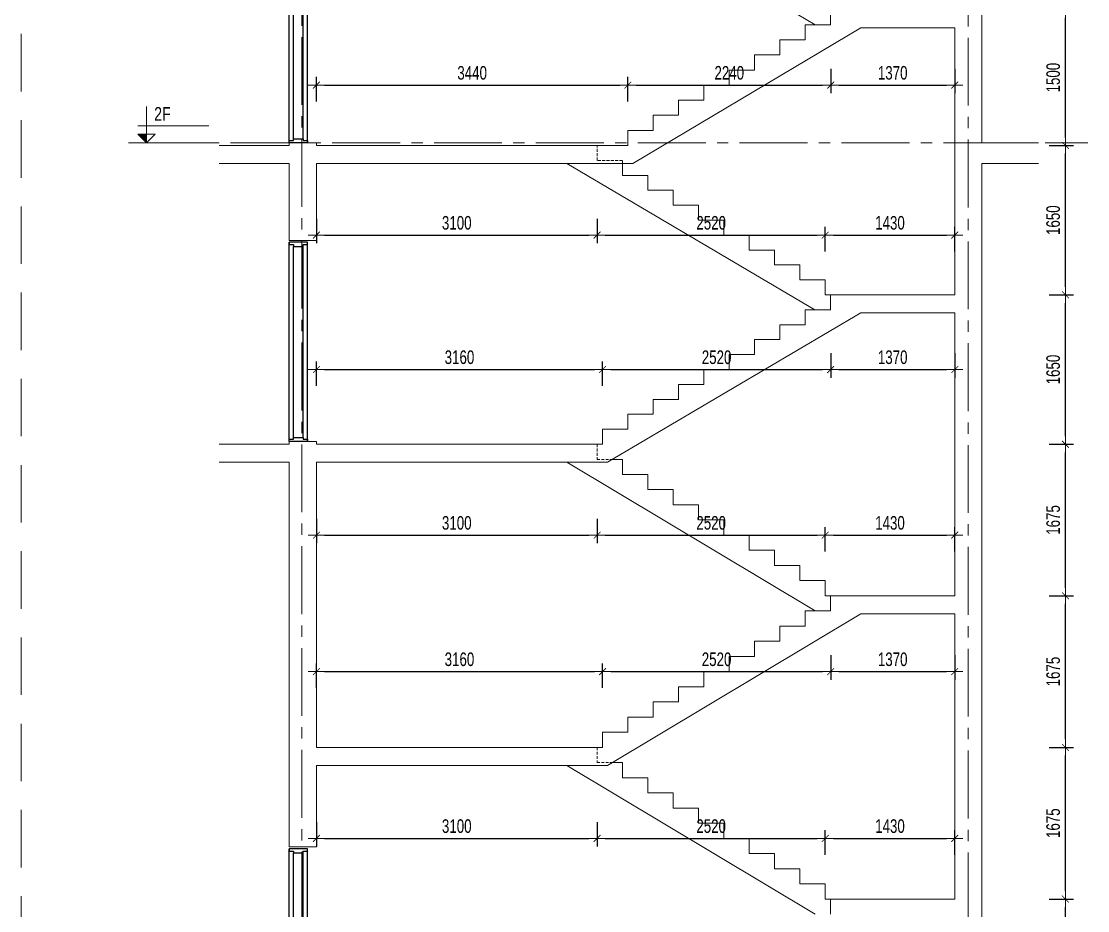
# Model space of a CAD drawing. Header units: millimetres. Extents: x -179076 to 152218, y -28646 to 38481.
# Drawn here: x 24926 to 36704, y -22829 to -13004 of the extents above; entities that cross this region are included whole.
import ezdxf

# ---------------------------------------------------------------- set-up
doc = ezdxf.new("R2010")
doc.units = ezdxf.units.MM
doc.linetypes.add('CENTER2', pattern=[1.125, 0.75, -0.125, 0.125, -0.125])
doc.linetypes.add('HIDDEN2', pattern=[4.7625, 3.175, -1.5875])
doc.layers.get('Defpoints').update_dxf_attribs({"color": 151, "lineweight": 9})
doc.layers.add('A-DOOR', color=4, linetype='Continuous')
doc.layers.add('DOOR', color=4, linetype='Continuous')
for name, color, linetype, lineweight in [('NDC_S_ANNO', 7, 'Continuous', 20), ('NDC_S_AXIS', 5, 'CENTER2', 13), ('NDC_S_CONTINUOUS', 3, 'Continuous', 20), ('NDC_S_DIM', 1, 'Continuous', 15), ('NDC_S_HIDDEN', 8, 'HIDDEN2', 13), ('NDC_S_SLAB', 2, 'Continuous', 20), ('NDC_S_TEXT SYMBOL', 7, 'Continuous', 20), ('NDC_S_VN TEXT', 7, 'Continuous', 20)]:
    doc.layers.add(name, color=color, linetype=linetype, lineweight=lineweight)
doc.styles.add('NDC_ANNO', font='', dxfattribs={"width": 0.8})
doc.styles.add('NDC_DIM', font='', dxfattribs={"width": 0.75})
doc.styles.get('NDC_ANNO').set_extended_font_data('Dotum')
doc.styles.get('NDC_DIM').set_extended_font_data('Dotum')
doc.dimstyles.new('NDC_dim_60', dxfattribs={"dimscale": 60, "dimtxt": 2.5, "dimasz": 1.5, "dimexe": 1.5, "dimexo": 2.5, "dimgap": 1, "dimtad": 1, "dimdec": 0, "dimzin": 0, "dimdsep": 46, "dimtxsty": 'NDC_DIM', "dimblk": 'DIMMARK', "dimcen": 0.09, "dimdle": 1.2, "dimclrd": 1, "dimclre": 1, "dimclrt": 3, "dimadec": 0, "dimazin": 0, "dimtfac": 1, "dimtdec": 0, "dimtix": 1, "dimtofl": 0, "dimtmove": 0, "dimatfit": 3, "dimfxl": 3, "dimfxlon": 1, "dimtolj": 1, "dimtzin": 0, "dimarcsym": 0})

# ---------------------------------------------------------------- blocks, each defined once
blk = doc.blocks.new('X-SECTION-2$0$X-SEC-DOO2')
at = {"layer": 'A-DOOR'}
for p, q in [((41976, 101972), (41976, 104172)), ((42021, 102017), (42021, 104127)), ((42131, 102017), (42131, 104127)), ((42176, 101972), (42176, 104172))]:
    blk.add_line(p, q, dxfattribs=at)
for points in [[(41976, 104172), (41976, 104147), (42021, 104147), (42021, 104127), (42131, 104127), (42131, 104147), (42176, 104147), (42176, 104172)], [(41976, 101972), (41976, 101997), (42021, 101997), (42021, 102017), (42131, 102017), (42131, 101997), (42176, 101997), (42176, 101972)]]:
    blk.add_lwpolyline(points, close=True, dxfattribs=at)
at = {"layer": 'Defpoints'}
blk.add_line((41976, 104192), (42176, 104192), dxfattribs=at)
blk = doc.blocks.new('kata_block_CT')
at = {"layer": 'NDC_S_ANNO'}
blk.add_hatch(color=3, dxfattribs=at).paths.add_polyline_path([(0, 1.6), (-1.61, 1.6), (0, 0)])
at = {"layer": 'NDC_S_ANNO', "ltscale": 50}
h = blk.add_hatch(dxfattribs=at)
h.set_pattern_fill('ANSI31', color=256, scale=1.406, style=0)
h.paths.add_polyline_path([(0, 1.6), (0, 0), (1.61, 1.6)])
for p, q in [((-1.59, 3.14), (11.47, 3.14)), ((11.56, 0), (-1.64, 0))]:
    blk.add_line(p, q, dxfattribs=at)
for points in [[(0, 6.69), (0, 0)], [(0, 0), (-1.61, 1.6), (0, 1.6)], [(0, 0), (1.61, 1.6), (0, 1.6)]]:
    blk.add_lwpolyline(points, dxfattribs=at)
at = {"layer": 'NDC_S_ANNO', "color": 8, "ltscale": 50}
blk.add_lwpolyline([(0, 0), (-1.61, 1.6), (0, 1.6)], dxfattribs=at)
at = {"layer": 'NDC_S_TEXT SYMBOL', "color": 3, "style": 'NDC_ANNO', "width": 0.8}
blk.add_attdef('CT', (1.41, 4.07), '', height=2.5, dxfattribs=at)
blk = doc.blocks.new('DIMMARK')
at = {"layer": 'NDC_S_DIM', "color": 1}
blk.add_line((-1.5, 0), (1, 0), dxfattribs=at)
at = {"layer": 'NDC_S_DIM', "color": 2, "const_width": 0.1}
blk.add_lwpolyline([(-0.42, -0.42), (0.42, 0.42)], dxfattribs=at)
blk = doc.blocks.new('*D779')
at = {"layer": 'Defpoints', "color": 0, "transparency": 16777216}
for p in [(31285, -21026), (28185, -21226), (31285, -22031)]:
    blk.add_point(p, dxfattribs=at)
at = {"layer": 'NDC_S_DIM', "color": 1, "lineweight": -2, "transparency": 16777216}
for p, q in [((28185, -21851), (28185, -22121)), ((31285, -21851), (31285, -22121)), ((28275, -22031), (31195, -22031))]:
    blk.add_line(p, q, dxfattribs=at)
at = {"layer": 'NDC_S_DIM', "color": 1, "lineweight": -2, "transparency": 16777216, "xscale": 90, "yscale": 90, "zscale": 90, "rotation": 180}
blk.add_blockref('DIMMARK', (28185, -22031), dxfattribs=at)
at = {"layer": 'NDC_S_DIM', "color": 1, "lineweight": -2, "transparency": 16777216, "xscale": 90, "yscale": 90, "zscale": 90}
blk.add_blockref('DIMMARK', (31285, -22031), dxfattribs=at)
at = {"layer": 'NDC_S_DIM', "color": 3, "transparency": 16777216, "insert": (29735, -21896), "char_height": 150, "attachment_point": 5, "style": 'NDC_DIM'}
blk.add_mtext('\\A1;3100', dxfattribs=at)
blk = doc.blocks.new('*D780')
at = {"layer": 'Defpoints', "color": 0, "transparency": 16777216}
for p in [(31285, -21026), (33805, -22031), (33805, -22701)]:
    blk.add_point(p, dxfattribs=at)
at = {"layer": 'NDC_S_DIM', "color": 1, "lineweight": -2, "transparency": 16777216}
for p, q in [((31285, -21851), (31285, -22121)), ((33805, -22211), (33805, -21941)), ((31375, -22031), (33715, -22031))]:
    blk.add_line(p, q, dxfattribs=at)
at = {"layer": 'NDC_S_DIM', "color": 1, "lineweight": -2, "transparency": 16777216, "xscale": 90, "yscale": 90, "zscale": 90, "rotation": 180}
blk.add_blockref('DIMMARK', (31285, -22031), dxfattribs=at)
at = {"layer": 'NDC_S_DIM', "color": 1, "lineweight": -2, "transparency": 16777216, "xscale": 90, "yscale": 90, "zscale": 90}
blk.add_blockref('DIMMARK', (33805, -22031), dxfattribs=at)
at = {"layer": 'NDC_S_DIM', "color": 3, "transparency": 16777216, "insert": (32545, -21896), "char_height": 150, "attachment_point": 5, "style": 'NDC_DIM'}
blk.add_mtext('\\A1;2520', dxfattribs=at)
blk = doc.blocks.new('*D781')
at = {"layer": 'Defpoints', "color": 0, "transparency": 16777216}
for p in [(35235, -22031), (33805, -22701), (35235, -22701)]:
    blk.add_point(p, dxfattribs=at)
at = {"layer": 'NDC_S_DIM', "color": 1, "lineweight": -2, "transparency": 16777216}
for p, q in [((33805, -22211), (33805, -21941)), ((35235, -22211), (35235, -21941)), ((33895, -22031), (35145, -22031))]:
    blk.add_line(p, q, dxfattribs=at)
at = {"layer": 'NDC_S_DIM', "color": 1, "lineweight": -2, "transparency": 16777216, "xscale": 90, "yscale": 90, "zscale": 90, "rotation": 180}
blk.add_blockref('DIMMARK', (33805, -22031), dxfattribs=at)
at = {"layer": 'NDC_S_DIM', "color": 1, "lineweight": -2, "transparency": 16777216, "xscale": 90, "yscale": 90, "zscale": 90}
blk.add_blockref('DIMMARK', (35235, -22031), dxfattribs=at)
at = {"layer": 'NDC_S_DIM', "color": 3, "transparency": 16777216, "insert": (34520, -21896), "char_height": 150, "attachment_point": 5, "style": 'NDC_DIM'}
blk.add_mtext('\\A1;1430', dxfattribs=at)
blk = doc.blocks.new('*D782')
at = {"layer": 'Defpoints', "color": 0, "transparency": 16777216}
for p in [(31345, -20188), (28185, -21026), (31345, -21026)]:
    blk.add_point(p, dxfattribs=at)
at = {"layer": 'NDC_S_DIM', "color": 1, "lineweight": -2, "transparency": 16777216}
for p, q in [((28185, -20368), (28185, -20098)), ((31345, -20368), (31345, -20098)), ((28275, -20188), (31255, -20188))]:
    blk.add_line(p, q, dxfattribs=at)
at = {"layer": 'NDC_S_DIM', "color": 1, "lineweight": -2, "transparency": 16777216, "xscale": 90, "yscale": 90, "zscale": 90, "rotation": 180}
blk.add_blockref('DIMMARK', (28185, -20188), dxfattribs=at)
at = {"layer": 'NDC_S_DIM', "color": 1, "lineweight": -2, "transparency": 16777216, "xscale": 90, "yscale": 90, "zscale": 90}
blk.add_blockref('DIMMARK', (31345, -20188), dxfattribs=at)
at = {"layer": 'NDC_S_DIM', "color": 3, "transparency": 16777216, "insert": (29765, -20053), "char_height": 150, "attachment_point": 5, "style": 'NDC_DIM'}
blk.add_mtext('\\A1;3160', dxfattribs=at)
blk = doc.blocks.new('*D783')
at = {"layer": 'Defpoints', "color": 0, "transparency": 16777216}
for p in [(33865, -19518), (33865, -20188), (31345, -21026)]:
    blk.add_point(p, dxfattribs=at)
at = {"layer": 'NDC_S_DIM', "color": 1, "lineweight": -2, "transparency": 16777216}
for p, q in [((33865, -20008), (33865, -20278)), ((31345, -20368), (31345, -20098)), ((31435, -20188), (33775, -20188))]:
    blk.add_line(p, q, dxfattribs=at)
at = {"layer": 'NDC_S_DIM', "color": 1, "lineweight": -2, "transparency": 16777216, "xscale": 90, "yscale": 90, "zscale": 90, "rotation": 180}
blk.add_blockref('DIMMARK', (31345, -20188), dxfattribs=at)
at = {"layer": 'NDC_S_DIM', "color": 1, "lineweight": -2, "transparency": 16777216, "xscale": 90, "yscale": 90, "zscale": 90}
blk.add_blockref('DIMMARK', (33865, -20188), dxfattribs=at)
at = {"layer": 'NDC_S_DIM', "color": 3, "transparency": 16777216, "insert": (32605, -20053), "char_height": 150, "attachment_point": 5, "style": 'NDC_DIM'}
blk.add_mtext('\\A1;2520', dxfattribs=at)
blk = doc.blocks.new('*D784')
at = {"layer": 'Defpoints', "color": 0, "transparency": 16777216}
for p in [(33865, -19518), (35235, -19551), (35235, -20188)]:
    blk.add_point(p, dxfattribs=at)
at = {"layer": 'NDC_S_DIM', "color": 1, "lineweight": -2, "transparency": 16777216}
for p, q in [((33865, -20008), (33865, -20278)), ((35235, -20008), (35235, -20278)), ((33955, -20188), (35145, -20188))]:
    blk.add_line(p, q, dxfattribs=at)
at = {"layer": 'NDC_S_DIM', "color": 1, "lineweight": -2, "transparency": 16777216, "xscale": 90, "yscale": 90, "zscale": 90, "rotation": 180}
blk.add_blockref('DIMMARK', (33865, -20188), dxfattribs=at)
at = {"layer": 'NDC_S_DIM', "color": 1, "lineweight": -2, "transparency": 16777216, "xscale": 90, "yscale": 90, "zscale": 90}
blk.add_blockref('DIMMARK', (35235, -20188), dxfattribs=at)
at = {"layer": 'NDC_S_DIM', "color": 3, "transparency": 16777216, "insert": (34550, -20053), "char_height": 150, "attachment_point": 5, "style": 'NDC_DIM'}
blk.add_mtext('\\A1;1370', dxfattribs=at)
blk = doc.blocks.new('*D785')
at = {"layer": 'Defpoints', "color": 0, "transparency": 16777216}
for p in [(28185, -17676), (31285, -17676), (31285, -18681)]:
    blk.add_point(p, dxfattribs=at)
at = {"layer": 'NDC_S_DIM', "color": 1, "lineweight": -2, "transparency": 16777216}
for p, q in [((28185, -18501), (28185, -18771)), ((31285, -18501), (31285, -18771)), ((28275, -18681), (31195, -18681))]:
    blk.add_line(p, q, dxfattribs=at)
at = {"layer": 'NDC_S_DIM', "color": 1, "lineweight": -2, "transparency": 16777216, "xscale": 90, "yscale": 90, "zscale": 90, "rotation": 180}
blk.add_blockref('DIMMARK', (28185, -18681), dxfattribs=at)
at = {"layer": 'NDC_S_DIM', "color": 1, "lineweight": -2, "transparency": 16777216, "xscale": 90, "yscale": 90, "zscale": 90}
blk.add_blockref('DIMMARK', (31285, -18681), dxfattribs=at)
at = {"layer": 'NDC_S_DIM', "color": 3, "transparency": 16777216, "insert": (29735, -18546), "char_height": 150, "attachment_point": 5, "style": 'NDC_DIM'}
blk.add_mtext('\\A1;3100', dxfattribs=at)
blk = doc.blocks.new('*D786')
at = {"layer": 'Defpoints', "color": 0, "transparency": 16777216}
for p in [(31285, -17676), (33805, -18681), (33805, -19183)]:
    blk.add_point(p, dxfattribs=at)
at = {"layer": 'NDC_S_DIM', "color": 1, "lineweight": -2, "transparency": 16777216}
for p, q in [((31285, -18501), (31285, -18771)), ((33805, -18861), (33805, -18591)), ((31375, -18681), (33715, -18681))]:
    blk.add_line(p, q, dxfattribs=at)
at = {"layer": 'NDC_S_DIM', "color": 1, "lineweight": -2, "transparency": 16777216, "xscale": 90, "yscale": 90, "zscale": 90, "rotation": 180}
blk.add_blockref('DIMMARK', (31285, -18681), dxfattribs=at)
at = {"layer": 'NDC_S_DIM', "color": 1, "lineweight": -2, "transparency": 16777216, "xscale": 90, "yscale": 90, "zscale": 90}
blk.add_blockref('DIMMARK', (33805, -18681), dxfattribs=at)
at = {"layer": 'NDC_S_DIM', "color": 3, "transparency": 16777216, "insert": (32545, -18546), "char_height": 150, "attachment_point": 5, "style": 'NDC_DIM'}
blk.add_mtext('\\A1;2520', dxfattribs=at)
blk = doc.blocks.new('*D787')
at = {"layer": 'Defpoints', "color": 0, "transparency": 16777216}
for p in [(35235, -18681), (33805, -19183), (35235, -19351)]:
    blk.add_point(p, dxfattribs=at)
at = {"layer": 'NDC_S_DIM', "color": 1, "lineweight": -2, "transparency": 16777216}
for p, q in [((33805, -18861), (33805, -18591)), ((35235, -18861), (35235, -18591)), ((33895, -18681), (35145, -18681))]:
    blk.add_line(p, q, dxfattribs=at)
at = {"layer": 'NDC_S_DIM', "color": 1, "lineweight": -2, "transparency": 16777216, "xscale": 90, "yscale": 90, "zscale": 90, "rotation": 180}
blk.add_blockref('DIMMARK', (33805, -18681), dxfattribs=at)
at = {"layer": 'NDC_S_DIM', "color": 1, "lineweight": -2, "transparency": 16777216, "xscale": 90, "yscale": 90, "zscale": 90}
blk.add_blockref('DIMMARK', (35235, -18681), dxfattribs=at)
at = {"layer": 'NDC_S_DIM', "color": 3, "transparency": 16777216, "insert": (34520, -18546), "char_height": 150, "attachment_point": 5, "style": 'NDC_DIM'}
blk.add_mtext('\\A1;1430', dxfattribs=at)
blk = doc.blocks.new('*D788')
at = {"layer": 'Defpoints', "color": 0, "transparency": 16777216}
for p in [(31345, -16851), (31345, -17511), (28185, -17676)]:
    blk.add_point(p, dxfattribs=at)
at = {"layer": 'NDC_S_DIM', "color": 1, "lineweight": -2, "transparency": 16777216}
for p, q in [((28185, -17031), (28185, -16761)), ((31345, -17031), (31345, -16761)), ((28275, -16851), (31255, -16851))]:
    blk.add_line(p, q, dxfattribs=at)
at = {"layer": 'NDC_S_DIM', "color": 1, "lineweight": -2, "transparency": 16777216, "xscale": 90, "yscale": 90, "zscale": 90, "rotation": 180}
blk.add_blockref('DIMMARK', (28185, -16851), dxfattribs=at)
at = {"layer": 'NDC_S_DIM', "color": 1, "lineweight": -2, "transparency": 16777216, "xscale": 90, "yscale": 90, "zscale": 90}
blk.add_blockref('DIMMARK', (31345, -16851), dxfattribs=at)
at = {"layer": 'NDC_S_DIM', "color": 3, "transparency": 16777216, "insert": (29765, -16716), "char_height": 150, "attachment_point": 5, "style": 'NDC_DIM'}
blk.add_mtext('\\A1;3160', dxfattribs=at)
blk = doc.blocks.new('*D789')
at = {"layer": 'Defpoints', "color": 0, "transparency": 16777216}
for p in [(33865, -16191), (33865, -16851), (31345, -17511)]:
    blk.add_point(p, dxfattribs=at)
at = {"layer": 'NDC_S_DIM', "color": 1, "lineweight": -2, "transparency": 16777216}
for p, q in [((33865, -16671), (33865, -16941)), ((31345, -17031), (31345, -16761)), ((31435, -16851), (33775, -16851))]:
    blk.add_line(p, q, dxfattribs=at)
at = {"layer": 'NDC_S_DIM', "color": 1, "lineweight": -2, "transparency": 16777216, "xscale": 90, "yscale": 90, "zscale": 90, "rotation": 180}
blk.add_blockref('DIMMARK', (31345, -16851), dxfattribs=at)
at = {"layer": 'NDC_S_DIM', "color": 1, "lineweight": -2, "transparency": 16777216, "xscale": 90, "yscale": 90, "zscale": 90}
blk.add_blockref('DIMMARK', (33865, -16851), dxfattribs=at)
at = {"layer": 'NDC_S_DIM', "color": 3, "transparency": 16777216, "insert": (32605, -16716), "char_height": 150, "attachment_point": 5, "style": 'NDC_DIM'}
blk.add_mtext('\\A1;2520', dxfattribs=at)
blk = doc.blocks.new('*D790')
at = {"layer": 'Defpoints', "color": 0, "transparency": 16777216}
for p in [(33865, -16191), (35235, -16226), (35235, -16851)]:
    blk.add_point(p, dxfattribs=at)
at = {"layer": 'NDC_S_DIM', "color": 1, "lineweight": -2, "transparency": 16777216}
for p, q in [((33865, -16671), (33865, -16941)), ((35235, -16671), (35235, -16941)), ((33955, -16851), (35145, -16851))]:
    blk.add_line(p, q, dxfattribs=at)
at = {"layer": 'NDC_S_DIM', "color": 1, "lineweight": -2, "transparency": 16777216, "xscale": 90, "yscale": 90, "zscale": 90, "rotation": 180}
blk.add_blockref('DIMMARK', (33865, -16851), dxfattribs=at)
at = {"layer": 'NDC_S_DIM', "color": 1, "lineweight": -2, "transparency": 16777216, "xscale": 90, "yscale": 90, "zscale": 90}
blk.add_blockref('DIMMARK', (35235, -16851), dxfattribs=at)
at = {"layer": 'NDC_S_DIM', "color": 3, "transparency": 16777216, "insert": (34550, -16716), "char_height": 150, "attachment_point": 5, "style": 'NDC_DIM'}
blk.add_mtext('\\A1;1370', dxfattribs=at)
blk = doc.blocks.new('*D791')
at = {"layer": 'Defpoints', "color": 0, "transparency": 16777216}
for p in [(31285, -14376), (28185, -14576), (31285, -15366)]:
    blk.add_point(p, dxfattribs=at)
at = {"layer": 'NDC_S_DIM', "color": 1, "lineweight": -2, "transparency": 16777216}
for p, q in [((28185, -15186), (28185, -15456)), ((31285, -15186), (31285, -15456)), ((28275, -15366), (31195, -15366))]:
    blk.add_line(p, q, dxfattribs=at)
at = {"layer": 'NDC_S_DIM', "color": 1, "lineweight": -2, "transparency": 16777216, "xscale": 90, "yscale": 90, "zscale": 90, "rotation": 180}
blk.add_blockref('DIMMARK', (28185, -15366), dxfattribs=at)
at = {"layer": 'NDC_S_DIM', "color": 1, "lineweight": -2, "transparency": 16777216, "xscale": 90, "yscale": 90, "zscale": 90}
blk.add_blockref('DIMMARK', (31285, -15366), dxfattribs=at)
at = {"layer": 'NDC_S_DIM', "color": 3, "transparency": 16777216, "insert": (29735, -15231), "char_height": 150, "attachment_point": 5, "style": 'NDC_DIM'}
blk.add_mtext('\\A1;3100', dxfattribs=at)
blk = doc.blocks.new('*D792')
at = {"layer": 'Defpoints', "color": 0, "transparency": 16777216}
for p in [(31285, -14376), (33805, -15366), (33805, -15861)]:
    blk.add_point(p, dxfattribs=at)
at = {"layer": 'NDC_S_DIM', "color": 1, "lineweight": -2, "transparency": 16777216}
for p, q in [((31285, -15186), (31285, -15456)), ((33805, -15546), (33805, -15276)), ((31375, -15366), (33715, -15366))]:
    blk.add_line(p, q, dxfattribs=at)
at = {"layer": 'NDC_S_DIM', "color": 1, "lineweight": -2, "transparency": 16777216, "xscale": 90, "yscale": 90, "zscale": 90, "rotation": 180}
blk.add_blockref('DIMMARK', (31285, -15366), dxfattribs=at)
at = {"layer": 'NDC_S_DIM', "color": 1, "lineweight": -2, "transparency": 16777216, "xscale": 90, "yscale": 90, "zscale": 90}
blk.add_blockref('DIMMARK', (33805, -15366), dxfattribs=at)
at = {"layer": 'NDC_S_DIM', "color": 3, "transparency": 16777216, "insert": (32545, -15231), "char_height": 150, "attachment_point": 5, "style": 'NDC_DIM'}
blk.add_mtext('\\A1;2520', dxfattribs=at)
blk = doc.blocks.new('*D793')
at = {"layer": 'Defpoints', "color": 0, "transparency": 16777216}
for p in [(35235, -15366), (33805, -15861), (35235, -16026)]:
    blk.add_point(p, dxfattribs=at)
at = {"layer": 'NDC_S_DIM', "color": 1, "lineweight": -2, "transparency": 16777216}
for p, q in [((33805, -15546), (33805, -15276)), ((35235, -15546), (35235, -15276)), ((33895, -15366), (35145, -15366))]:
    blk.add_line(p, q, dxfattribs=at)
at = {"layer": 'NDC_S_DIM', "color": 1, "lineweight": -2, "transparency": 16777216, "xscale": 90, "yscale": 90, "zscale": 90, "rotation": 180}
blk.add_blockref('DIMMARK', (33805, -15366), dxfattribs=at)
at = {"layer": 'NDC_S_DIM', "color": 1, "lineweight": -2, "transparency": 16777216, "xscale": 90, "yscale": 90, "zscale": 90}
blk.add_blockref('DIMMARK', (35235, -15366), dxfattribs=at)
at = {"layer": 'NDC_S_DIM', "color": 3, "transparency": 16777216, "insert": (34520, -15231), "char_height": 150, "attachment_point": 5, "style": 'NDC_DIM'}
blk.add_mtext('\\A1;1430', dxfattribs=at)
blk = doc.blocks.new('*D794')
at = {"layer": 'Defpoints', "color": 0, "transparency": 16777216}
for p in [(31625, -13709), (28185, -14376), (31625, -14376)]:
    blk.add_point(p, dxfattribs=at)
at = {"layer": 'NDC_S_DIM', "color": 1, "lineweight": -2, "transparency": 16777216}
for p, q in [((28185, -13889), (28185, -13619)), ((31625, -13889), (31625, -13619)), ((28275, -13709), (31535, -13709))]:
    blk.add_line(p, q, dxfattribs=at)
at = {"layer": 'NDC_S_DIM', "color": 1, "lineweight": -2, "transparency": 16777216, "xscale": 90, "yscale": 90, "zscale": 90, "rotation": 180}
blk.add_blockref('DIMMARK', (28185, -13709), dxfattribs=at)
at = {"layer": 'NDC_S_DIM', "color": 1, "lineweight": -2, "transparency": 16777216, "xscale": 90, "yscale": 90, "zscale": 90}
blk.add_blockref('DIMMARK', (31625, -13709), dxfattribs=at)
at = {"layer": 'NDC_S_DIM', "color": 3, "transparency": 16777216, "insert": (29905, -13574), "char_height": 150, "attachment_point": 5, "style": 'NDC_DIM'}
blk.add_mtext('\\A1;3440', dxfattribs=at)
blk = doc.blocks.new('*D795')
at = {"layer": 'Defpoints', "color": 0, "transparency": 16777216}
for p in [(33865, -13042), (33865, -13709), (31625, -14376)]:
    blk.add_point(p, dxfattribs=at)
at = {"layer": 'NDC_S_DIM', "color": 1, "lineweight": -2, "transparency": 16777216}
for p, q in [((33865, -13529), (33865, -13799)), ((31625, -13889), (31625, -13619)), ((31715, -13709), (33775, -13709))]:
    blk.add_line(p, q, dxfattribs=at)
at = {"layer": 'NDC_S_DIM', "color": 1, "lineweight": -2, "transparency": 16777216, "xscale": 90, "yscale": 90, "zscale": 90, "rotation": 180}
blk.add_blockref('DIMMARK', (31625, -13709), dxfattribs=at)
at = {"layer": 'NDC_S_DIM', "color": 1, "lineweight": -2, "transparency": 16777216, "xscale": 90, "yscale": 90, "zscale": 90}
blk.add_blockref('DIMMARK', (33865, -13709), dxfattribs=at)
at = {"layer": 'NDC_S_DIM', "color": 3, "transparency": 16777216, "insert": (32745, -13574), "char_height": 150, "attachment_point": 5, "style": 'NDC_DIM'}
blk.add_mtext('\\A1;2240', dxfattribs=at)
blk = doc.blocks.new('*D796')
at = {"layer": 'Defpoints', "color": 0, "transparency": 16777216}
for p in [(33865, -13042), (35235, -13076), (35235, -13709)]:
    blk.add_point(p, dxfattribs=at)
at = {"layer": 'NDC_S_DIM', "color": 1, "lineweight": -2, "transparency": 16777216}
for p, q in [((33865, -13529), (33865, -13799)), ((35235, -13529), (35235, -13799)), ((33955, -13709), (35145, -13709))]:
    blk.add_line(p, q, dxfattribs=at)
at = {"layer": 'NDC_S_DIM', "color": 1, "lineweight": -2, "transparency": 16777216, "xscale": 90, "yscale": 90, "zscale": 90, "rotation": 180}
blk.add_blockref('DIMMARK', (33865, -13709), dxfattribs=at)
at = {"layer": 'NDC_S_DIM', "color": 1, "lineweight": -2, "transparency": 16777216, "xscale": 90, "yscale": 90, "zscale": 90}
blk.add_blockref('DIMMARK', (35235, -13709), dxfattribs=at)
at = {"layer": 'NDC_S_DIM', "color": 3, "transparency": 16777216, "insert": (34550, -13574), "char_height": 150, "attachment_point": 5, "style": 'NDC_DIM'}
blk.add_mtext('\\A1;1370', dxfattribs=at)
blk = doc.blocks.new('*D1199')
at = {"layer": 'Defpoints', "color": 0, "transparency": 16777216}
for p in [(33805, -22701), (36458, -22701), (35235, -24376)]:
    blk.add_point(p, dxfattribs=at)
at = {"layer": 'NDC_S_DIM', "color": 1, "lineweight": -2, "transparency": 16777216}
for p, q in [((36278, -22701), (36548, -22701)), ((36458, -24286), (36458, -22791)), ((36278, -24376), (36548, -24376))]:
    blk.add_line(p, q, dxfattribs=at)
at = {"layer": 'NDC_S_DIM', "color": 1, "lineweight": -2, "transparency": 16777216, "xscale": 90, "yscale": 90, "zscale": 90}
for p, rotation in [((36458, -22701), 90), ((36458, -24376), 270)]:
    blk.add_blockref('DIMMARK', p, dxfattribs=dict(at, rotation=rotation))
at = {"layer": 'NDC_S_DIM', "color": 3, "transparency": 16777216, "insert": (36323, -23538), "char_height": 150, "attachment_point": 5, "rotation": 90, "style": 'NDC_DIM'}
blk.add_mtext('\\A1;1675', dxfattribs=at)
blk = doc.blocks.new('*D1200')
at = {"layer": 'Defpoints', "color": 0, "transparency": 16777216}
for p in [(31345, -21026), (36458, -21026), (33805, -22701)]:
    blk.add_point(p, dxfattribs=at)
at = {"layer": 'NDC_S_DIM', "color": 1, "lineweight": -2, "transparency": 16777216}
for p, q in [((36278, -21026), (36548, -21026)), ((36458, -22611), (36458, -21116)), ((36278, -22701), (36548, -22701))]:
    blk.add_line(p, q, dxfattribs=at)
at = {"layer": 'NDC_S_DIM', "color": 1, "lineweight": -2, "transparency": 16777216, "xscale": 90, "yscale": 90, "zscale": 90}
for p, rotation in [((36458, -21026), 90), ((36458, -22701), 270)]:
    blk.add_blockref('DIMMARK', p, dxfattribs=dict(at, rotation=rotation))
at = {"layer": 'NDC_S_DIM', "color": 3, "transparency": 16777216, "insert": (36323, -21863), "char_height": 150, "attachment_point": 5, "rotation": 90, "style": 'NDC_DIM'}
blk.add_mtext('\\A1;1675', dxfattribs=at)
blk = doc.blocks.new('*D1201')
at = {"layer": 'Defpoints', "color": 0, "transparency": 16777216}
for p in [(33805, -19351), (36458, -19351), (31345, -21026)]:
    blk.add_point(p, dxfattribs=at)
at = {"layer": 'NDC_S_DIM', "color": 1, "lineweight": -2, "transparency": 16777216}
for p, q in [((36278, -19351), (36548, -19351)), ((36458, -20936), (36458, -19441)), ((36278, -21026), (36548, -21026))]:
    blk.add_line(p, q, dxfattribs=at)
at = {"layer": 'NDC_S_DIM', "color": 1, "lineweight": -2, "transparency": 16777216, "xscale": 90, "yscale": 90, "zscale": 90}
for p, rotation in [((36458, -19351), 90), ((36458, -21026), 270)]:
    blk.add_blockref('DIMMARK', p, dxfattribs=dict(at, rotation=rotation))
at = {"layer": 'NDC_S_DIM', "color": 3, "transparency": 16777216, "insert": (36323, -20188), "char_height": 150, "attachment_point": 5, "rotation": 90, "style": 'NDC_DIM'}
blk.add_mtext('\\A1;1675', dxfattribs=at)
blk = doc.blocks.new('*D1202')
at = {"layer": 'Defpoints', "color": 0, "transparency": 16777216}
for p in [(31345, -17676), (36458, -17676), (33805, -19351)]:
    blk.add_point(p, dxfattribs=at)
at = {"layer": 'NDC_S_DIM', "color": 1, "lineweight": -2, "transparency": 16777216}
for p, q in [((36278, -17676), (36548, -17676)), ((36458, -19261), (36458, -17766)), ((36278, -19351), (36548, -19351))]:
    blk.add_line(p, q, dxfattribs=at)
at = {"layer": 'NDC_S_DIM', "color": 1, "lineweight": -2, "transparency": 16777216, "xscale": 90, "yscale": 90, "zscale": 90}
for p, rotation in [((36458, -17676), 90), ((36458, -19351), 270)]:
    blk.add_blockref('DIMMARK', p, dxfattribs=dict(at, rotation=rotation))
at = {"layer": 'NDC_S_DIM', "color": 3, "transparency": 16777216, "insert": (36323, -18513), "char_height": 150, "attachment_point": 5, "rotation": 90, "style": 'NDC_DIM'}
blk.add_mtext('\\A1;1675', dxfattribs=at)
blk = doc.blocks.new('*D1203')
at = {"layer": 'Defpoints', "color": 0, "transparency": 16777216}
for p in [(33805, -16026), (36458, -16026), (31345, -17676)]:
    blk.add_point(p, dxfattribs=at)
at = {"layer": 'NDC_S_DIM', "color": 1, "lineweight": -2, "transparency": 16777216}
for p, q in [((36278, -16026), (36548, -16026)), ((36458, -17586), (36458, -16116)), ((36278, -17676), (36548, -17676))]:
    blk.add_line(p, q, dxfattribs=at)
at = {"layer": 'NDC_S_DIM', "color": 1, "lineweight": -2, "transparency": 16777216, "xscale": 90, "yscale": 90, "zscale": 90}
for p, rotation in [((36458, -16026), 90), ((36458, -17676), 270)]:
    blk.add_blockref('DIMMARK', p, dxfattribs=dict(at, rotation=rotation))
at = {"layer": 'NDC_S_DIM', "color": 3, "transparency": 16777216, "insert": (36323, -16851), "char_height": 150, "attachment_point": 5, "rotation": 90, "style": 'NDC_DIM'}
blk.add_mtext('\\A1;1650', dxfattribs=at)
blk = doc.blocks.new('*D1204')
at = {"layer": 'Defpoints', "color": 0, "transparency": 16777216}
for p in [(31625, -14376), (36458, -14376), (33805, -16026)]:
    blk.add_point(p, dxfattribs=at)
at = {"layer": 'NDC_S_DIM', "color": 1, "lineweight": -2, "transparency": 16777216}
for p, q in [((36278, -14376), (36548, -14376)), ((36458, -15936), (36458, -14466)), ((36278, -16026), (36548, -16026))]:
    blk.add_line(p, q, dxfattribs=at)
at = {"layer": 'NDC_S_DIM', "color": 1, "lineweight": -2, "transparency": 16777216, "xscale": 90, "yscale": 90, "zscale": 90}
for p, rotation in [((36458, -14376), 90), ((36458, -16026), 270)]:
    blk.add_blockref('DIMMARK', p, dxfattribs=dict(at, rotation=rotation))
at = {"layer": 'NDC_S_DIM', "color": 3, "transparency": 16777216, "insert": (36323, -15201), "char_height": 150, "attachment_point": 5, "rotation": 90, "style": 'NDC_DIM'}
blk.add_mtext('\\A1;1650', dxfattribs=at)
blk = doc.blocks.new('*D1205')
at = {"layer": 'Defpoints', "color": 0, "transparency": 16777216}
for p in [(33805, -12876), (36458, -12876), (31625, -14376)]:
    blk.add_point(p, dxfattribs=at)
at = {"layer": 'NDC_S_DIM', "color": 1, "lineweight": -2, "transparency": 16777216}
for p, q in [((36278, -12876), (36548, -12876)), ((36458, -14286), (36458, -12966)), ((36278, -14376), (36548, -14376))]:
    blk.add_line(p, q, dxfattribs=at)
at = {"layer": 'NDC_S_DIM', "color": 1, "lineweight": -2, "transparency": 16777216, "xscale": 90, "yscale": 90, "zscale": 90}
for p, rotation in [((36458, -12876), 90), ((36458, -14376), 270)]:
    blk.add_blockref('DIMMARK', p, dxfattribs=dict(at, rotation=rotation))
at = {"layer": 'NDC_S_DIM', "color": 3, "transparency": 16777216, "insert": (36323, -13626), "char_height": 150, "attachment_point": 5, "rotation": 90, "style": 'NDC_DIM'}
blk.add_mtext('\\A1;1500', dxfattribs=at)

msp = doc.modelspace()

# ---------------------------------------------------------------- linework, layer by layer
at = {"layer": 'NDC_S_AXIS', "ltscale": 1000}
for p, q in [((28024.7, 4822.3), (28024.7, -26653.5)), ((35384.6, 4814.4), (35384.6, -26653.5))]:
    msp.add_line(p, q, dxfattribs=at)
msp.add_lwpolyline([(26109.6, -14345.7), (36703.6, -14345.7)], dxfattribs=at)
at = {"layer": 'NDC_S_CONTINUOUS'}
for p, q in [((31229.6, -11575.7), (33693.6, -13042.4)), ((33690.7, -16190.7), (30950.1, -14575.7)), ((33695, -19518.2), (30949.4, -17875.7)), ((33695, -22868.2), (30949.4, -21225.7))]:
    msp.add_line(p, q, dxfattribs=at)
for points in [[(33864.6, -16025.7), (33804.6, -16025.7), (33804.6, -15860.7), (33524.6, -15860.7), (33524.6, -15695.7), (33244.6, -15695.7), (33244.6, -15530.7), (32964.6, -15530.7), (32964.6, -15365.7), (32684.6, -15365.7), (32684.6, -15200.7), (32404.6, -15200.7), (32404.6, -15035.7), (32124.6, -15035.7), (32124.6, -14870.7), (31844.6, -14870.7), (31844.6, -14705.7), (31564.6, -14705.7), (31564.6, -14575.7)], [(33864.6, -19350.7), (33804.6, -19350.7), (33804.6, -19183.2), (33524.6, -19183.2), (33524.6, -19015.7), (33244.6, -19015.7), (33244.6, -18848.2), (32964.6, -18848.2), (32964.6, -18680.7), (32684.6, -18680.7), (32684.6, -18513.2), (32404.6, -18513.2), (32404.6, -18345.7), (32124.6, -18345.7), (32124.6, -18178.2), (31844.6, -18178.2), (31844.6, -18010.7), (31564.6, -18010.7), (31564.6, -17843.2), (31454.3, -17843.2)], [(33864.6, -22700.7), (33804.6, -22700.7), (33804.6, -22533.2), (33524.6, -22533.2), (33524.6, -22365.7), (33244.6, -22365.7), (33244.6, -22198.2), (32964.6, -22198.2), (32964.6, -22030.7), (32684.6, -22030.7), (32684.6, -21863.2), (32404.6, -21863.2), (32404.6, -21695.7), (32124.6, -21695.7), (32124.6, -21528.2), (31844.6, -21528.2), (31844.6, -21360.7), (31564.6, -21360.7), (31564.6, -21193.2), (31454.2, -21193.2)]]:
    msp.add_lwpolyline(points, dxfattribs=at)
at = {"layer": 'NDC_S_HIDDEN', "ltscale": 200}
msp.add_line((24925.6, 4953.6), (24925.6, -28646.4), dxfattribs=at)
at = {"layer": 'NDC_S_HIDDEN', "ltscale": 10}
for points in [[(31564.6, -14575.7), (31564.6, -14540.7), (31284.6, -14540.7), (31284.6, -14375.7)], [(31284.6, -17675.7), (31284.6, -17843.2), (31454.3, -17843.2)], [(31004.6, -21025.7), (31284.6, -21025.7), (31284.6, -21193.2), (31455.6, -21193.2)]]:
    msp.add_lwpolyline(points, dxfattribs=at)
at = {"layer": 'NDC_S_SLAB'}
for p, q in [((35534.6, -8745.7), (35534.6, -14345.7)), ((31679.6, -14575.7), (34199.6, -13075.7)), ((34199.6, -13075.7), (35234.6, -13075.7)), ((27884.6, -14345.7), (28184.6, -14345.7)), ((28184.6, -14345.7), (28184.6, -14375.7)), ((27109.6, -14575.7), (27884.6, -14575.7)), ((28184.6, -14575.7), (31679.6, -14575.7)), ((36160.1, -14575.7), (35534.6, -14575.7)), ((35534.6, -14575.7), (35534.6, -24345.7)), ((27109.6, -17675.7), (27884.6, -17675.7)), ((28184.6, -17675.7), (31344.6, -17675.7)), ((27109.6, -17875.7), (27884.6, -17875.7)), ((28184.6, -17875.7), (31399.2, -17875.7)), ((28184.6, -17875.7), (28184.6, -21025.7)), ((28184.6, -21025.7), (31344.6, -21025.7))]:
    msp.add_line(p, q, dxfattribs=at)
for points in [[(35234.6, -12875.7), (33864.6, -12875.7), (33864.6, -13042.4), (33584.6, -13042.4), (33584.6, -13209), (33304.6, -13209), (33304.6, -13375.7), (33024.6, -13375.7), (33024.6, -13542.4), (32744.6, -13542.4), (32744.6, -13709), (32464.6, -13709), (32464.6, -13875.7), (32184.6, -13875.7), (32184.6, -14042.4), (31904.6, -14042.4), (31904.6, -14209), (31624.6, -14209), (31624.6, -14375.7), (28184.6, -14375.7)], [(31344.6, -17675.7), (31344.6, -17510.7), (31624.6, -17510.7), (31624.6, -17345.7), (31904.6, -17345.7), (31904.6, -17180.7), (32184.6, -17180.7), (32184.6, -17015.7), (32464.6, -17015.7), (32464.6, -16850.7), (32744.6, -16850.7), (32744.6, -16685.7), (33024.6, -16685.7), (33024.6, -16520.7), (33304.6, -16520.7), (33304.6, -16355.7), (33584.6, -16355.7), (33584.6, -16190.7), (33864.6, -16190.7), (33864.6, -16025.7), (35234.6, -16025.7), (35234.6, -13075.7)], [(27884.6, -14375.7), (27884.6, -14345.7)], [(36160.1, -14345.7), (35534.6, -14345.7)], [(27884.6, -14375.7), (27109.6, -14375.7)], [(28184.6, -14575.7), (28184.6, -15425.7), (27884.6, -15425.7), (27884.6, -14575.7)], [(31399.2, -17875.7), (34199.2, -16225.7), (35234.6, -16225.7), (35234.6, -19350.7), (33864.6, -19350.7), (33864.6, -19518.2), (33584.6, -19518.2), (33584.6, -19685.7), (33304.6, -19685.7), (33304.6, -19853.2), (33024.6, -19853.2), (33024.6, -20020.7), (32744.6, -20020.7), (32744.6, -20188.2), (32464.6, -20188.2), (32464.6, -20355.7), (32184.6, -20355.7), (32184.6, -20523.2), (31904.6, -20523.2), (31904.6, -20690.7), (31624.6, -20690.7), (31624.6, -20858.2), (31344.6, -20858.2), (31344.6, -21025.7)], [(27884.6, -17675.7), (27884.6, -17645.7), (28184.6, -17645.7), (28184.6, -17675.7)], [(28184.6, -21225.7), (28184.6, -22125.7), (27884.6, -22125.7), (27884.6, -17875.7)], [(33864.6, -22868.2), (33864.6, -22700.7), (35234.6, -22700.7), (35234.6, -19550.7), (34199.9, -19550.7), (31399.9, -21225.7), (28184.6, -21225.7)]]:
    msp.add_lwpolyline(points, dxfattribs=at)

# ---------------------------------------------------------------- block references
at = {"layer": 'DOOR'}
for p in [(-14091, -116317.5), (-14091, -119617.6), (-14091, -126317.6)]:
    msp.add_blockref('X-SECTION-2$0$X-SEC-DOO2', p, dxfattribs=at)
at = {"layer": 'NDC_S_VN TEXT', "xscale": 60, "yscale": 60, "zscale": 60}
msp.add_blockref('kata_block_CT', (26308, -14345.7), dxfattribs=at).add_auto_attribs({'CT': '2F'})

# ---------------------------------------------------------------- dimensions: what is measured, and where the dimension line sits
at = {"layer": 'NDC_S_DIM'}
for base, p1, p2, picture, middle in [((36457.9, -12875.7), (31624.6, -14375.7), (33804.6, -12875.7), '*D1205', (36322.8, -13625.7)), ((36457.9, -14375.7), (33804.6, -16025.7), (31624.6, -14375.7), '*D1204', (36322.8, -15200.7)), ((36457.9, -16025.7), (31344.6, -17675.7), (33804.6, -16025.7), '*D1203', (36322.8, -16850.7)), ((36457.9, -17675.7), (33804.6, -19350.7), (31344.6, -17675.7), '*D1202', (36322.8, -18513.2)), ((36457.9, -19350.7), (31344.6, -21025.7), (33804.6, -19350.7), '*D1201', (36322.8, -20188.2)), ((36457.9, -21025.7), (33804.6, -22700.7), (31344.6, -21025.7), '*D1200', (36322.8, -21863.2))]:
    dim = msp.add_linear_dim(base=base, p1=p1, p2=p2, angle=90, dimstyle='NDC_dim_60', override={"dimtmove": 1}, dxfattribs=at)
    dim.commit()
    dim.dimension.update_dxf_attribs({"geometry": picture, "text_midpoint": middle})
for base, p1, p2, picture, middle in [((33864.6, -13709), (31624.6, -14375.7), (33864.6, -13042.4), '*D795', (32744.6, -13573.9)), ((35234.6, -13709), (33864.6, -13042.4), (35234.6, -13075.7), '*D796', (34549.6, -13573.9)), ((33804.6, -15365.7), (31284.6, -14375.7), (33804.6, -15860.7), '*D792', (32544.6, -15230.6)), ((35234.6, -15365.7), (33804.6, -15860.7), (35234.6, -16025.7), '*D793', (34519.6, -15230.6)), ((33864.6, -16850.7), (31344.6, -17510.7), (33864.6, -16190.7), '*D789', (32604.6, -16715.6)), ((35234.6, -16850.7), (33864.6, -16190.7), (35234.6, -16225.7), '*D790', (34549.6, -16715.6)), ((33804.6, -18680.7), (31284.6, -17675.7), (33804.6, -19183.2), '*D786', (32544.6, -18545.6)), ((35234.6, -18680.7), (33804.6, -19183.2), (35234.6, -19350.7), '*D787', (34519.6, -18545.6)), ((33864.6, -20188.2), (31344.6, -21025.7), (33864.6, -19518.2), '*D783', (32604.6, -20053.1)), ((35234.6, -20188.2), (33864.6, -19518.2), (35234.6, -19550.7), '*D784', (34549.6, -20053.1)), ((33804.6, -22030.7), (31284.6, -21025.7), (33804.6, -22700.7), '*D780', (32544.6, -21895.6)), ((35234.6, -22030.7), (33804.6, -22700.7), (35234.6, -22700.7), '*D781', (34519.6, -21895.6))]:
    dim = msp.add_linear_dim(base=base, p1=p1, p2=p2, dimstyle='NDC_dim_60', override={"dimtmove": 1}, dxfattribs=at)
    dim.commit()
    dim.dimension.update_dxf_attribs({"geometry": picture, "text_midpoint": middle})
for base, p1, p2, picture, middle in [((31624.6, -13709), (28184.6, -14375.7), (31624.6, -14375.7), '*D794', (29904.6, -13573.9)), ((31284.6, -15365.7), (28184.6, -14575.7), (31284.6, -14375.7), '*D791', (29734.6, -15230.6)), ((31344.6, -16850.7), (28184.6, -17675.7), (31344.6, -17510.7), '*D788', (29764.6, -16715.6)), ((31284.6, -18680.7), (28184.6, -17675.7), (31284.6, -17675.7), '*D785', (29734.6, -18545.6)), ((31344.6, -20188.2), (28184.6, -21025.7), (31344.6, -21025.7), '*D782', (29764.6, -20053.1)), ((31284.6, -22030.7), (28184.6, -21225.7), (31284.6, -21025.7), '*D779', (29734.6, -21895.6))]:
    dim = msp.add_linear_dim(base=base, p1=p1, p2=p2, dimstyle='NDC_dim_60', dxfattribs=at)
    dim.commit()
    dim.dimension.update_dxf_attribs({"geometry": picture, "text_midpoint": middle})
dim = msp.add_linear_dim(base=(36457.9, -22700.7), p1=(35234.6, -24375.7), p2=(33804.6, -22700.7), angle=90, dimstyle='NDC_dim_60', dxfattribs=at)
dim.commit()
dim.dimension.update_dxf_attribs({"geometry": '*D1199', "text_midpoint": (36322.8, -23538.2)})

doc.saveas('drawing.dxf')
